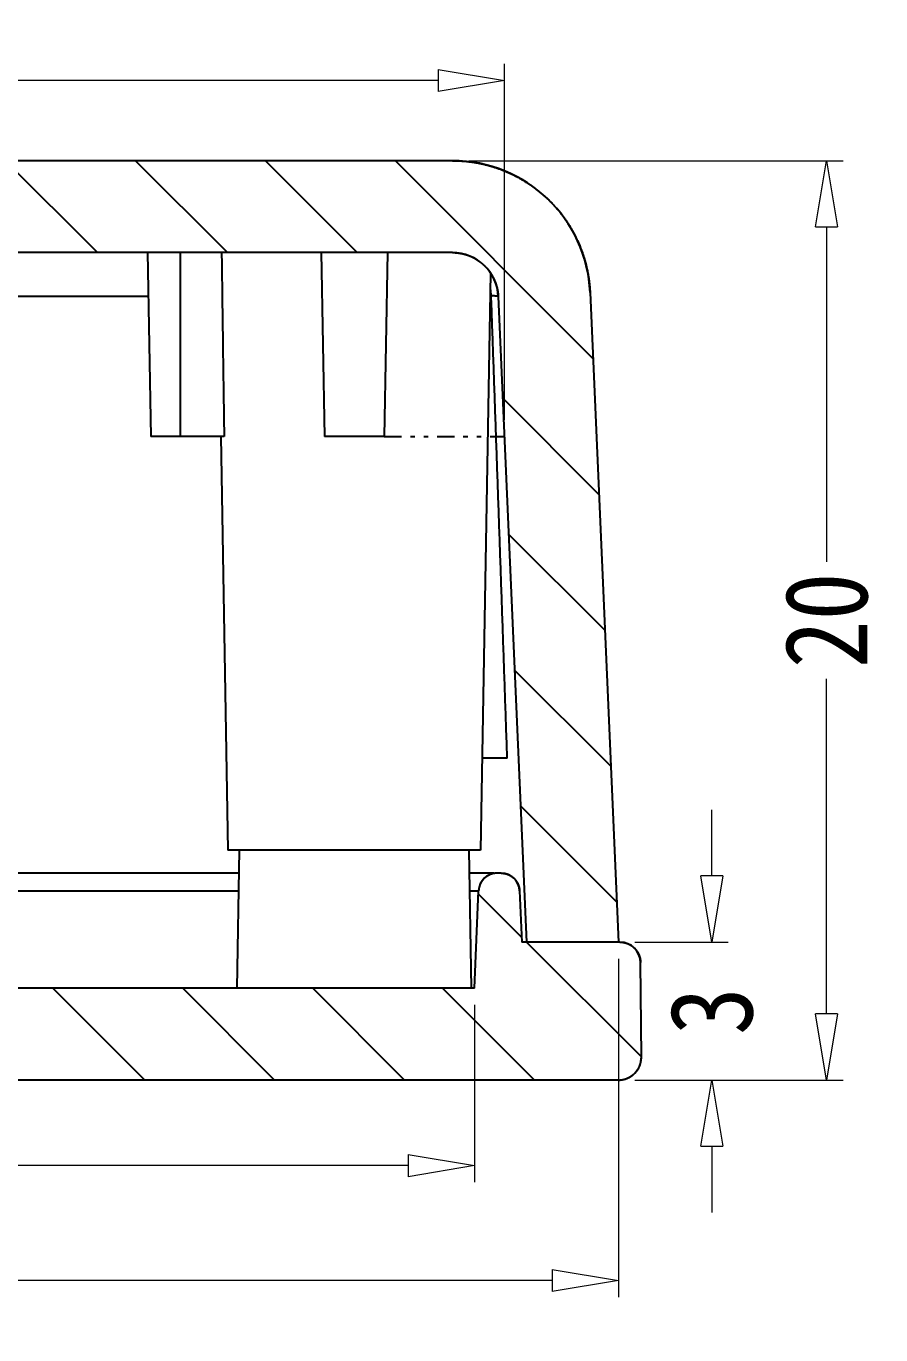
# Model space of a CAD drawing. Header units: millimetres. Extents: x 782 to 1788, y -2780 to -1928.
# Drawn here: x 841.95 to 860.55, y -2765.7 to -2737.23 of the extents above; entities that cross this region are included whole.
import ezdxf

# ---------------------------------------------------------------- set-up
doc = ezdxf.new("R2010")
doc.units = ezdxf.units.MM
doc.linetypes.add('DIVIDE', pattern=[31.75, 12.7, -6.35, 0, -6.35, 0, -6.35])
doc.layers.add('dim', color=3, linetype='Continuous', lineweight=9)
doc.styles.add('FFS', font='SIMFANG.TTF', dxfattribs={"width": 0.85})
doc.dimstyles.new('YanXiu', dxfattribs={"dimtxt": 2.5, "dimasz": 2.2, "dimexe": 1, "dimexo": 0.6, "dimgap": 0.66, "dimtad": 0, "dimzin": 9, "dimdsep": 46, "dimtxsty": 'FFS', "dimblk": 'CLOSEDBLANK', "dimcen": 0, "dimclrd": 256, "dimclre": 131, "dimclrt": 42, "dimazin": 0, "dimtfac": 1, "dimtofl": 0, "dimtmove": 0, "dimatfit": 3, "dimldrblk": 'CLOSEDBLANK', "dimfxl": 1, "dimlwd": 5, "dimlwe": 5, "dimarcsym": 0})
pattern_1 = [(135, (1274.069, -3155.7537), (-1.4142136, -1.4142136), [])]

# ---------------------------------------------------------------- blocks, each defined once
blk = doc.blocks.new('_ClosedBlank')
at = {"color": 0, "linetype": 'ByBlock', "lineweight": -2}
for p, q in [((-1, 0.167), (0, 0)), ((-1, 0.167), (-1, -0.167)), ((0, 0), (-1, -0.167))]:
    blk.add_line(p, q, dxfattribs=at)
blk = doc.blocks.new('*D80')
at = {"layer": 'Defpoints', "color": 0}
for p in [(854.842, -2757.154, 0), (856.874, -2757.154), (854.842, -2760.154, 0)]:
    blk.add_point(p, dxfattribs=at)
at = {"layer": 'dim', "lineweight": 5}
for p, q in [((856.874, -2755.714), (856.874, -2754.274)), ((856.874, -2761.594), (856.874, -2763.034))]:
    blk.add_line(p, q, dxfattribs=at)
at = {"layer": 'dim', "color": 131, "lineweight": 5}
for p, q in [((855.202, -2757.154), (857.233, -2757.154)), ((855.202, -2760.154), (857.233, -2760.154))]:
    blk.add_line(p, q, dxfattribs=at)
at = {"layer": 'dim', "lineweight": 5, "xscale": 1.44, "yscale": 1.44, "zscale": 1.44}
for p, rotation in [((856.874, -2757.154), 270), ((856.874, -2760.154), 90)]:
    blk.add_blockref('_ClosedBlank', p, dxfattribs=dict(at, rotation=rotation))
at = {"layer": 'dim', "color": 42, "insert": (856.874, -2758.654), "char_height": 1.8, "attachment_point": 5, "rotation": 90, "style": 'FFS'}
blk.add_mtext('3', dxfattribs=at)
blk = doc.blocks.new('*D81')
at = {"layer": 'Defpoints', "color": 0}
for p in [(851.228, -2740.154, 0), (859.374, -2740.154), (854.842, -2760.154, 0)]:
    blk.add_point(p, dxfattribs=at)
at = {"layer": 'dim', "color": 131, "lineweight": 5}
for p, q in [((851.588, -2740.154), (859.733, -2740.154)), ((855.202, -2760.154), (859.733, -2760.154))]:
    blk.add_line(p, q, dxfattribs=at)
at = {"layer": 'dim', "lineweight": 5}
for p, q in [((859.374, -2741.594), (859.374, -2748.88)), ((859.374, -2758.714), (859.374, -2751.427))]:
    blk.add_line(p, q, dxfattribs=at)
at = {"layer": 'dim', "lineweight": 5, "xscale": 1.44, "yscale": 1.44, "zscale": 1.44}
for p, rotation in [((859.374, -2740.154), 90), ((859.374, -2760.154), 270)]:
    blk.add_blockref('_ClosedBlank', p, dxfattribs=dict(at, rotation=rotation))
at = {"layer": 'dim', "color": 42, "insert": (859.374, -2750.154), "char_height": 1.8, "attachment_point": 5, "rotation": 90, "style": 'FFS'}
blk.add_mtext('20', dxfattribs=at)
blk = doc.blocks.new('*D84')
at = {"layer": 'Defpoints', "color": 0}
for p in [(822.977, -2758.154, 0), (851.707, -2758.154, 0), (851.707, -2762.015)]:
    blk.add_point(p, dxfattribs=at)
at = {"layer": 'dim', "color": 131, "lineweight": 5}
for p, q in [((822.977, -2758.514), (822.977, -2762.374)), ((851.707, -2758.514), (851.707, -2762.374))]:
    blk.add_line(p, q, dxfattribs=at)
at = {"layer": 'dim', "lineweight": 5}
for p, q in [((824.417, -2762.015), (834.493, -2762.015)), ((850.267, -2762.015), (840.191, -2762.015))]:
    blk.add_line(p, q, dxfattribs=at)
at = {"layer": 'dim', "lineweight": 5, "xscale": 1.44, "yscale": 1.44, "zscale": 1.44, "rotation": 180}
blk.add_blockref('_ClosedBlank', (822.977, -2762.015), dxfattribs=at)
at = {"layer": 'dim', "lineweight": 5, "xscale": 1.44, "yscale": 1.44, "zscale": 1.44}
blk.add_blockref('_ClosedBlank', (851.707, -2762.015), dxfattribs=at)
at = {"layer": 'dim', "color": 42, "insert": (837.342, -2762.015), "char_height": 1.8, "attachment_point": 5, "style": 'FFS'}
blk.add_mtext('28.73', dxfattribs=at)
blk = doc.blocks.new('*D85')
at = {"layer": 'Defpoints', "color": 0}
for p in [(819.842, -2757.154, 0), (854.842, -2757.154, 0), (854.842, -2764.515)]:
    blk.add_point(p, dxfattribs=at)
at = {"layer": 'dim', "color": 131, "lineweight": 5}
for p, q in [((819.842, -2757.514), (819.842, -2764.874)), ((854.842, -2757.514), (854.842, -2764.874))]:
    blk.add_line(p, q, dxfattribs=at)
at = {"layer": 'dim', "lineweight": 5}
for p, q in [((821.282, -2764.515), (836.147, -2764.515)), ((853.402, -2764.515), (838.537, -2764.515))]:
    blk.add_line(p, q, dxfattribs=at)
at = {"layer": 'dim', "lineweight": 5, "xscale": 1.44, "yscale": 1.44, "zscale": 1.44, "rotation": 180}
blk.add_blockref('_ClosedBlank', (819.842, -2764.515), dxfattribs=at)
at = {"layer": 'dim', "lineweight": 5, "xscale": 1.44, "yscale": 1.44, "zscale": 1.44}
blk.add_blockref('_ClosedBlank', (854.842, -2764.515), dxfattribs=at)
at = {"layer": 'dim', "color": 42, "insert": (837.342, -2764.515), "char_height": 1.8, "attachment_point": 5, "style": 'FFS'}
blk.add_mtext('35', dxfattribs=at)
blk = doc.blocks.new('*D88')
at = {"layer": 'Defpoints', "color": 0}
for p in [(852.36, -2738.409), (822.324, -2746.154, 0), (852.36, -2746.154, 0)]:
    blk.add_point(p, dxfattribs=at)
at = {"layer": 'dim', "color": 131, "lineweight": 5}
for p, q in [((822.324, -2745.794), (822.324, -2738.05)), ((852.36, -2745.794), (852.36, -2738.05))]:
    blk.add_line(p, q, dxfattribs=at)
at = {"layer": 'dim', "lineweight": 5}
for p, q in [((823.764, -2738.409), (834.555, -2738.409)), ((850.92, -2738.409), (840.129, -2738.409))]:
    blk.add_line(p, q, dxfattribs=at)
at = {"layer": 'dim', "lineweight": 5, "xscale": 1.44, "yscale": 1.44, "zscale": 1.44, "rotation": 180}
blk.add_blockref('_ClosedBlank', (822.324, -2738.409), dxfattribs=at)
at = {"layer": 'dim', "lineweight": 5, "xscale": 1.44, "yscale": 1.44, "zscale": 1.44}
blk.add_blockref('_ClosedBlank', (852.36, -2738.409), dxfattribs=at)
at = {"layer": 'dim', "color": 42, "insert": (837.342, -2738.409), "char_height": 1.8, "attachment_point": 5, "style": 'FFS'}
blk.add_mtext('30.04', dxfattribs=at)

msp = doc.modelspace()

# ---------------------------------------------------------------- hatches: boundary and pattern name
at = {"linetype": 'Continuous'}
h = msp.add_hatch(dxfattribs=at)
h.set_pattern_fill('DEFAULT__4', color=40, scale=2, angle=135, style=0, pattern_type=0)
h.set_pattern_definition(pattern_1)
edge = h.paths.add_edge_path()
edge.add_line((854.842, -2757.154), (852.84, -2757.154))
edge.add_line((852.227, -2743.11), (852.84, -2757.154))
edge.add_spline(control_points=[(851.228, -2742.154), (851.794, -2742.154), (852.202, -2742.545), (852.227, -2743.11)], knot_values=[0, 0, 0, 0, 1, 1, 1, 1], weights=[1, 0.814909, 0.814909, 1], degree=3, periodic=0)
edge.add_line((851.228, -2742.154), (823.456, -2742.154))
edge.add_spline(control_points=[(823.456, -2742.154), (822.891, -2742.154), (822.482, -2742.545), (822.457, -2743.11)], knot_values=[0, 0, 0, 0, 1, 1, 1, 1], weights=[1, 0.814909, 0.814909, 1], degree=3, periodic=0)
edge.add_line((822.457, -2743.11), (821.844, -2757.154))
edge.add_line((821.844, -2757.154), (819.842, -2757.154))
edge.add_line((820.459, -2743.023), (819.842, -2757.154))
edge.add_spline(control_points=[(823.456, -2740.154), (821.759, -2740.154), (820.533, -2741.327), (820.459, -2743.023)], knot_values=[0, 0, 0, 0, 1, 1, 1, 1], weights=[1, 0.814909, 0.814909, 1], degree=3, periodic=0)
edge.add_line((851.228, -2740.154), (823.456, -2740.154))
edge.add_spline(control_points=[(851.228, -2740.154), (852.925, -2740.154), (854.151, -2741.327), (854.225, -2743.023)], knot_values=[0, 0, 0, 0, 1, 1, 1, 1], weights=[1, 0.814909, 0.814909, 1], degree=3, periodic=0)
edge.add_line((854.225, -2743.023), (854.842, -2757.154))
h = msp.add_hatch(dxfattribs=at)
h.set_pattern_fill('DEFAULT__3', color=40, scale=2, angle=135, style=0, pattern_type=0)
h.set_pattern_definition(pattern_1)
edge = h.paths.add_edge_path()
edge.add_line((854.874, -2757.154), (852.74, -2757.154))
edge.add_spline(control_points=[(854.874, -2757.154), (855.136, -2757.154), (855.322, -2757.338), (855.324, -2757.6)], knot_values=[0, 0, 0, 0, 1, 1, 1, 1], weights=[1, 0.80679, 0.80679, 1], degree=3, periodic=0)
edge.add_line((855.342, -2759.649), (855.324, -2757.6))
edge.add_spline(control_points=[(854.842, -2760.154), (855.137, -2760.154), (855.345, -2759.944), (855.342, -2759.649)], knot_values=[0, 0, 0, 0, 1, 1, 1, 1], weights=[1, 0.802676, 0.802676, 1], degree=3, periodic=0)
edge.add_line((854.842, -2760.154), (819.842, -2760.154))
edge.add_spline(control_points=[(819.842, -2760.154), (819.547, -2760.154), (819.34, -2759.944), (819.342, -2759.649)], knot_values=[0, 0, 0, 0, 1, 1, 1, 1], weights=[1, 0.802676, 0.802676, 1], degree=3, periodic=0)
edge.add_line((819.342, -2759.649), (819.36, -2757.6))
edge.add_spline(control_points=[(819.81, -2757.154), (819.548, -2757.154), (819.362, -2757.338), (819.36, -2757.6)], knot_values=[0, 0, 0, 0, 1, 1, 1, 1], weights=[1, 0.80679, 0.80679, 1], degree=3, periodic=0)
edge.add_line((821.944, -2757.154), (819.81, -2757.154))
edge.add_line((821.993, -2756.036), (821.944, -2757.154))
edge.add_spline(control_points=[(822.393, -2755.654), (822.166, -2755.654), (822.003, -2755.81), (821.993, -2756.036)], knot_values=[0, 0, 0, 0, 1, 1, 1, 1], weights=[1, 0.814909, 0.814909, 1], degree=3, periodic=0)
edge.add_line((822.485, -2755.654), (822.393, -2755.654))
edge.add_spline(control_points=[(822.485, -2755.654), (822.711, -2755.654), (822.875, -2755.81), (822.885, -2756.036)], knot_values=[0, 0, 0, 0, 1, 1, 1, 1], weights=[1, 0.814909, 0.814909, 1], degree=3, periodic=0)
edge.add_line((822.977, -2758.154), (822.885, -2756.036))
edge.add_line((851.707, -2758.154), (822.977, -2758.154))
edge.add_line((851.707, -2758.154), (851.8, -2756.036))
edge.add_spline(control_points=[(852.199, -2755.654), (851.973, -2755.654), (851.81, -2755.81), (851.8, -2756.036)], knot_values=[0, 0, 0, 0, 1, 1, 1, 1], weights=[1, 0.814909, 0.814909, 1], degree=3, periodic=0)
edge.add_line((852.292, -2755.654), (852.199, -2755.654))
edge.add_spline(control_points=[(852.292, -2755.654), (852.518, -2755.654), (852.681, -2755.81), (852.691, -2756.036)], knot_values=[0, 0, 0, 0, 1, 1, 1, 1], weights=[1, 0.814909, 0.814909, 1], degree=3, periodic=0)
edge.add_line((852.691, -2756.036), (852.74, -2757.154))

# ---------------------------------------------------------------- linework, layer by layer
at = {"color": 7, "linetype": 'Continuous'}
for p, q in [((851.228, -2740.154, 0), (823.456, -2740.154, 0)), ((851.228, -2740.154, 0), (823.456, -2740.154, 0)), ((851.228, -2742.154, 0), (823.456, -2742.154, 0)), ((851.228, -2742.154, 0), (823.456, -2742.154, 0)), ((844.592, -2742.154, 0), (844.662, -2746.154, 0)), ((845.312, -2746.154, 0), (845.312, -2742.154, 0)), ((848.372, -2742.154, 0), (848.442, -2746.154, 0)), ((849.812, -2742.154, 0), (849.742, -2746.154, 0)), ((852.061, -2742.606, 0), (851.842, -2755.154, 0)), ((844.609, -2743.11, 0), (827.645, -2743.11, 0)), ((852.073, -2743.095, 0), (852.074, -2743.115, 0)), ((852.227, -2743.11, 0), (852.84, -2757.154, 0)), ((852.227, -2743.11, 0), (852.84, -2757.154, 0)), ((854.225, -2743.023, 0), (854.842, -2757.154, 0)), ((854.225, -2743.023, 0), (854.842, -2757.154, 0)), ((846.259, -2746.154, 0), (844.662, -2746.154, 0)), ((846.185, -2746.154, 0), (846.342, -2755.154, 0)), ((849.742, -2746.154, 0), (848.442, -2746.154, 0)), ((852.422, -2753.154, 0), (851.877, -2753.154, 0)), ((851.842, -2755.154, 0), (846.342, -2755.154, 0)), ((846.54, -2758.154, 0), (846.592, -2755.154, 0)), ((851.644, -2758.154, 0), (851.592, -2755.154, 0)), ((846.583, -2755.654, 0), (822.393, -2755.654, 0)), ((852.133, -2755.654, 0), (851.601, -2755.654, 0)), ((852.292, -2755.654, 0), (852.199, -2755.654, 0)), ((852.292, -2755.654, 0), (852.199, -2755.654, 0)), ((822.885, -2756.036, 0), (846.577, -2756.036, 0)), ((851.608, -2756.036, 0), (851.8, -2756.036, 0)), ((851.707, -2758.154, 0), (851.8, -2756.036, 0)), ((851.707, -2758.154, 0), (851.8, -2756.036, 0)), ((852.691, -2756.036, 0), (852.74, -2757.154, 0)), ((852.691, -2756.036, 0), (852.74, -2757.154, 0)), ((854.874, -2757.154, 0), (852.74, -2757.154, 0)), ((854.874, -2757.154, 0), (852.74, -2757.154, 0)), ((854.842, -2757.154, 0), (852.84, -2757.154, 0)), ((855.342, -2759.649, 0), (855.324, -2757.6, 0)), ((855.342, -2759.649, 0), (855.324, -2757.6, 0)), ((851.707, -2758.154, 0), (822.977, -2758.154, 0)), ((851.707, -2758.154, 0), (822.977, -2758.154, 0)), ((854.842, -2760.154, 0), (819.842, -2760.154, 0)), ((854.842, -2760.154, 0), (819.842, -2760.154, 0))]:
    msp.add_line(p, q, dxfattribs=at)
at = {"color": 2, "linetype": 'DIVIDE', "ltscale": 0.03}
msp.add_line((849.742, -2746.154, 0), (852.36, -2746.154, 0), dxfattribs=at)
at = {"color": 7, "linetype": 'Continuous'}
for centre, radius, start, end in [((851.228, -2743.154, 0), 3, 2.5, 90), ((851.228, -2743.154, 0), 1, 2.5, 90), ((850.761, -2743.142, 0), 1.313, 2.0165, 8.4784), ((852.199, -2756.054, 0), 0.4, 90, 177.5), ((852.292, -2756.054, 0), 0.4, 2.5, 90), ((854.874, -2757.604, 0), 0.45, 0.5, 90), ((854.842, -2759.654, 0), 0.5, 270, 0.5)]:
    msp.add_arc(centre, radius, start, end, dxfattribs=at)
msp.add_ellipse((851.935, -2770.799, 0), major_axis=(-2.692, 85.935), ratio=0.012354, start_param=-1.364383, end_param=-1.243193, dxfattribs=at)
for points, start_tangent, end_tangent in [([(851.228, -2740.154, 0), (851.26, -2740.154, 0), (851.293, -2740.154, 0), (851.326, -2740.155, 0), (851.359, -2740.157, 0), (851.392, -2740.158, 0), (851.425, -2740.16, 0), (851.458, -2740.163, 0), (851.491, -2740.165, 0), (851.525, -2740.168, 0), (851.558, -2740.172, 0), (851.592, -2740.176, 0), (851.626, -2740.18, 0), (851.659, -2740.185, 0), (851.693, -2740.19, 0), (851.727, -2740.195, 0), (851.761, -2740.201, 0), (851.795, -2740.208, 0), (851.829, -2740.215, 0), (851.863, -2740.222, 0), (851.897, -2740.229, 0), (851.931, -2740.237, 0), (851.965, -2740.246, 0), (851.999, -2740.255, 0), (852.034, -2740.264, 0), (852.068, -2740.274, 0), (852.102, -2740.284, 0), (852.136, -2740.294, 0), (852.17, -2740.305, 0), (852.204, -2740.317, 0), (852.238, -2740.329, 0), (852.272, -2740.341, 0), (852.305, -2740.354, 0), (852.339, -2740.367, 0), (852.373, -2740.381, 0), (852.406, -2740.395, 0), (852.44, -2740.409, 0), (852.473, -2740.424, 0), (852.506, -2740.44, 0), (852.54, -2740.456, 0), (852.572, -2740.472, 0), (852.605, -2740.489, 0), (852.638, -2740.506, 0), (852.671, -2740.523, 0), (852.703, -2740.541, 0), (852.735, -2740.56, 0), (852.767, -2740.579, 0), (852.799, -2740.598, 0), (852.83, -2740.618, 0), (852.862, -2740.638, 0), (852.893, -2740.658, 0), (852.924, -2740.679, 0), (852.955, -2740.7, 0), (852.985, -2740.722, 0), (853.015, -2740.744, 0), (853.045, -2740.767, 0), (853.075, -2740.79, 0), (853.105, -2740.813, 0), (853.134, -2740.837, 0), (853.163, -2740.861, 0), (853.191, -2740.885, 0), (853.22, -2740.91, 0), (853.248, -2740.935, 0), (853.275, -2740.961, 0), (853.303, -2740.987, 0), (853.33, -2741.013, 0), (853.356, -2741.039, 0), (853.383, -2741.066, 0), (853.409, -2741.093, 0), (853.434, -2741.121, 0), (853.46, -2741.149, 0), (853.485, -2741.177, 0), (853.509, -2741.205, 0), (853.533, -2741.234, 0), (853.557, -2741.263, 0), (853.581, -2741.292, 0), (853.604, -2741.322, 0), (853.626, -2741.351, 0), (853.649, -2741.381, 0), (853.67, -2741.412, 0), (853.692, -2741.442, 0), (853.713, -2741.473, 0), (853.734, -2741.504, 0), (853.754, -2741.535, 0), (853.774, -2741.566, 0), (853.793, -2741.598, 0), (853.812, -2741.63, 0), (853.831, -2741.661, 0), (853.849, -2741.693, 0), (853.866, -2741.726, 0), (853.884, -2741.758, 0), (853.9, -2741.791, 0), (853.917, -2741.823, 0), (853.933, -2741.856, 0), (853.948, -2741.889, 0), (853.964, -2741.922, 0), (853.978, -2741.955, 0), (853.992, -2741.988, 0), (854.006, -2742.022, 0), (854.02, -2742.055, 0), (854.033, -2742.088, 0), (854.045, -2742.122, 0), (854.057, -2742.156, 0), (854.069, -2742.189, 0), (854.08, -2742.223, 0), (854.091, -2742.256, 0), (854.101, -2742.29, 0), (854.111, -2742.324, 0), (854.12, -2742.358, 0), (854.13, -2742.391, 0), (854.138, -2742.425, 0), (854.146, -2742.459, 0), (854.154, -2742.492, 0), (854.162, -2742.526, 0), (854.169, -2742.56, 0), (854.175, -2742.593, 0), (854.181, -2742.627, 0), (854.187, -2742.66, 0), (854.193, -2742.694, 0), (854.197, -2742.727, 0), (854.202, -2742.76, 0), (854.206, -2742.793, 0), (854.21, -2742.826, 0), (854.214, -2742.859, 0), (854.217, -2742.892, 0), (854.219, -2742.925, 0), (854.222, -2742.958, 0), (854.224, -2742.99, 0), (854.225, -2743.023, 0)], (1, 0), (0.043619, -0.999048)), ([(846.204, -2742.154, 0), (846.222, -2743.492, 0), (846.24, -2744.825, 0), (846.259, -2746.154, 0)], (0.013638, -0.999907), (0.013903, -0.999903)), ([(851.228, -2742.154, 0), (851.239, -2742.154, 0), (851.25, -2742.154, 0), (851.261, -2742.154, 0), (851.272, -2742.155, 0), (851.283, -2742.155, 0), (851.294, -2742.156, 0), (851.305, -2742.157, 0), (851.316, -2742.158, 0), (851.327, -2742.159, 0), (851.338, -2742.16, 0), (851.349, -2742.161, 0), (851.361, -2742.163, 0), (851.372, -2742.164, 0), (851.383, -2742.166, 0), (851.394, -2742.168, 0), (851.406, -2742.17, 0), (851.417, -2742.172, 0), (851.428, -2742.174, 0), (851.44, -2742.176, 0), (851.451, -2742.179, 0), (851.462, -2742.182, 0), (851.474, -2742.184, 0), (851.485, -2742.187, 0), (851.497, -2742.19, 0), (851.508, -2742.194, 0), (851.519, -2742.197, 0), (851.531, -2742.201, 0), (851.542, -2742.204, 0), (851.553, -2742.208, 0), (851.565, -2742.212, 0), (851.576, -2742.216, 0), (851.587, -2742.22, 0), (851.598, -2742.225, 0), (851.61, -2742.229, 0), (851.621, -2742.234, 0), (851.632, -2742.239, 0), (851.643, -2742.244, 0), (851.654, -2742.249, 0), (851.665, -2742.254, 0), (851.676, -2742.26, 0), (851.687, -2742.265, 0), (851.698, -2742.271, 0), (851.709, -2742.277, 0), (851.72, -2742.283, 0), (851.73, -2742.289, 0), (851.741, -2742.295, 0), (851.752, -2742.302, 0), (851.762, -2742.308, 0), (851.773, -2742.315, 0), (851.783, -2742.322, 0), (851.793, -2742.329, 0), (851.804, -2742.336, 0), (851.814, -2742.343, 0), (851.824, -2742.351, 0), (851.834, -2742.358, 0), (851.844, -2742.366, 0), (851.854, -2742.373, 0), (851.863, -2742.381, 0), (851.873, -2742.389, 0), (851.882, -2742.398, 0), (851.892, -2742.406, 0), (851.901, -2742.414, 0), (851.91, -2742.423, 0), (851.92, -2742.431, 0), (851.929, -2742.44, 0), (851.937, -2742.449, 0), (851.946, -2742.458, 0), (851.955, -2742.467, 0), (851.963, -2742.476, 0), (851.972, -2742.485, 0), (851.98, -2742.495, 0), (851.988, -2742.504, 0), (851.996, -2742.514, 0), (852.004, -2742.523, 0), (852.012, -2742.533, 0), (852.02, -2742.543, 0), (852.027, -2742.553, 0), (852.035, -2742.563, 0), (852.042, -2742.573, 0), (852.049, -2742.583, 0), (852.056, -2742.593, 0), (852.063, -2742.604, 0), (852.07, -2742.614, 0), (852.077, -2742.625, 0), (852.083, -2742.635, 0), (852.089, -2742.646, 0), (852.096, -2742.656, 0), (852.102, -2742.667, 0), (852.107, -2742.678, 0), (852.113, -2742.688, 0), (852.119, -2742.699, 0), (852.124, -2742.71, 0), (852.13, -2742.721, 0), (852.135, -2742.732, 0), (852.14, -2742.743, 0), (852.145, -2742.754, 0), (852.149, -2742.765, 0), (852.154, -2742.776, 0), (852.159, -2742.787, 0), (852.163, -2742.799, 0), (852.167, -2742.81, 0), (852.171, -2742.821, 0), (852.175, -2742.832, 0), (852.179, -2742.843, 0), (852.182, -2742.855, 0), (852.186, -2742.866, 0), (852.189, -2742.877, 0), (852.192, -2742.888, 0), (852.195, -2742.9, 0), (852.198, -2742.911, 0), (852.201, -2742.922, 0), (852.203, -2742.933, 0), (852.206, -2742.944, 0), (852.208, -2742.956, 0), (852.21, -2742.967, 0), (852.212, -2742.978, 0), (852.214, -2742.989, 0), (852.216, -2743, 0), (852.218, -2743.011, 0), (852.219, -2743.023, 0), (852.221, -2743.034, 0), (852.222, -2743.045, 0), (852.223, -2743.056, 0), (852.224, -2743.067, 0), (852.225, -2743.077, 0), (852.226, -2743.088, 0), (852.227, -2743.099, 0), (852.227, -2743.11, 0)], (1, 0), (0.043619, -0.999048)), ([(852.227, -2743.11, 0), (852.209, -2743.104, 0), (852.158, -2743.099, 0), (852.073, -2743.095, 0)], (-0.045197, 0.998978), (-0.999552, 0.029945)), ([(852.199, -2755.654, 0), (852.195, -2755.654, 0), (852.191, -2755.654, 0), (852.186, -2755.654, 0), (852.182, -2755.654, 0), (852.177, -2755.654, 0), (852.173, -2755.655, 0), (852.169, -2755.655, 0), (852.164, -2755.655, 0), (852.16, -2755.656, 0), (852.155, -2755.656, 0), (852.151, -2755.657, 0), (852.146, -2755.657, 0), (852.142, -2755.658, 0), (852.137, -2755.659, 0), (852.133, -2755.659, 0), (852.128, -2755.66, 0), (852.124, -2755.661, 0), (852.119, -2755.662, 0), (852.115, -2755.663, 0), (852.11, -2755.664, 0), (852.106, -2755.665, 0), (852.101, -2755.666, 0), (852.096, -2755.667, 0), (852.092, -2755.668, 0), (852.087, -2755.67, 0), (852.083, -2755.671, 0), (852.078, -2755.672, 0), (852.074, -2755.674, 0), (852.069, -2755.675, 0), (852.065, -2755.677, 0), (852.06, -2755.679, 0), (852.056, -2755.68, 0), (852.051, -2755.682, 0), (852.047, -2755.684, 0), (852.042, -2755.686, 0), (852.038, -2755.688, 0), (852.033, -2755.69, 0), (852.029, -2755.692, 0), (852.024, -2755.694, 0), (852.02, -2755.696, 0), (852.016, -2755.698, 0), (852.011, -2755.701, 0), (852.007, -2755.703, 0), (852.003, -2755.705, 0), (851.998, -2755.708, 0), (851.994, -2755.71, 0), (851.99, -2755.713, 0), (851.986, -2755.716, 0), (851.981, -2755.718, 0), (851.977, -2755.721, 0), (851.973, -2755.724, 0), (851.969, -2755.727, 0), (851.965, -2755.729, 0), (851.961, -2755.732, 0), (851.957, -2755.735, 0), (851.953, -2755.738, 0), (851.949, -2755.742, 0), (851.945, -2755.745, 0), (851.941, -2755.748, 0), (851.938, -2755.751, 0), (851.934, -2755.755, 0), (851.93, -2755.758, 0), (851.926, -2755.761, 0), (851.923, -2755.765, 0), (851.919, -2755.768, 0), (851.916, -2755.772, 0), (851.912, -2755.775, 0), (851.909, -2755.779, 0), (851.905, -2755.783, 0), (851.902, -2755.786, 0), (851.898, -2755.79, 0), (851.895, -2755.794, 0), (851.892, -2755.798, 0), (851.889, -2755.802, 0), (851.886, -2755.805, 0), (851.883, -2755.809, 0), (851.88, -2755.813, 0), (851.877, -2755.817, 0), (851.874, -2755.821, 0), (851.871, -2755.825, 0), (851.868, -2755.83, 0), (851.865, -2755.834, 0), (851.863, -2755.838, 0), (851.86, -2755.842, 0), (851.857, -2755.846, 0), (851.855, -2755.85, 0), (851.852, -2755.855, 0), (851.85, -2755.859, 0), (851.847, -2755.863, 0), (851.845, -2755.868, 0), (851.843, -2755.872, 0), (851.841, -2755.876, 0), (851.839, -2755.881, 0), (851.837, -2755.885, 0), (851.835, -2755.889, 0), (851.833, -2755.894, 0), (851.831, -2755.898, 0), (851.829, -2755.903, 0), (851.827, -2755.907, 0), (851.825, -2755.912, 0), (851.824, -2755.916, 0), (851.822, -2755.921, 0), (851.821, -2755.925, 0), (851.819, -2755.93, 0), (851.818, -2755.934, 0), (851.816, -2755.939, 0), (851.815, -2755.943, 0), (851.814, -2755.948, 0), (851.812, -2755.952, 0), (851.811, -2755.957, 0), (851.81, -2755.961, 0), (851.809, -2755.966, 0), (851.808, -2755.97, 0), (851.807, -2755.974, 0), (851.806, -2755.979, 0), (851.805, -2755.983, 0), (851.805, -2755.988, 0), (851.804, -2755.992, 0), (851.803, -2755.997, 0), (851.803, -2756.001, 0), (851.802, -2756.006, 0), (851.802, -2756.01, 0), (851.801, -2756.014, 0), (851.801, -2756.019, 0), (851.8, -2756.023, 0), (851.8, -2756.028, 0), (851.8, -2756.032, 0), (851.8, -2756.036, 0)], (-1, 0), (-0.043619, -0.999048)), ([(852.292, -2755.654, 0), (852.296, -2755.654, 0), (852.3, -2755.654, 0), (852.305, -2755.654, 0), (852.309, -2755.654, 0), (852.314, -2755.654, 0), (852.318, -2755.655, 0), (852.322, -2755.655, 0), (852.327, -2755.655, 0), (852.331, -2755.656, 0), (852.336, -2755.656, 0), (852.34, -2755.657, 0), (852.345, -2755.657, 0), (852.349, -2755.658, 0), (852.354, -2755.659, 0), (852.358, -2755.659, 0), (852.363, -2755.66, 0), (852.367, -2755.661, 0), (852.372, -2755.662, 0), (852.376, -2755.663, 0), (852.381, -2755.664, 0), (852.385, -2755.665, 0), (852.39, -2755.666, 0), (852.395, -2755.667, 0), (852.399, -2755.668, 0), (852.404, -2755.67, 0), (852.408, -2755.671, 0), (852.413, -2755.672, 0), (852.417, -2755.674, 0), (852.422, -2755.675, 0), (852.426, -2755.677, 0), (852.431, -2755.679, 0), (852.435, -2755.68, 0), (852.44, -2755.682, 0), (852.444, -2755.684, 0), (852.449, -2755.686, 0), (852.453, -2755.688, 0), (852.458, -2755.69, 0), (852.462, -2755.692, 0), (852.467, -2755.694, 0), (852.471, -2755.696, 0), (852.475, -2755.698, 0), (852.48, -2755.701, 0), (852.484, -2755.703, 0), (852.488, -2755.705, 0), (852.493, -2755.708, 0), (852.497, -2755.71, 0), (852.501, -2755.713, 0), (852.505, -2755.716, 0), (852.51, -2755.718, 0), (852.514, -2755.721, 0), (852.518, -2755.724, 0), (852.522, -2755.727, 0), (852.526, -2755.729, 0), (852.53, -2755.732, 0), (852.534, -2755.735, 0), (852.538, -2755.738, 0), (852.542, -2755.742, 0), (852.546, -2755.745, 0), (852.55, -2755.748, 0), (852.553, -2755.751, 0), (852.557, -2755.755, 0), (852.561, -2755.758, 0), (852.565, -2755.761, 0), (852.568, -2755.765, 0), (852.572, -2755.768, 0), (852.575, -2755.772, 0), (852.579, -2755.775, 0), (852.582, -2755.779, 0), (852.586, -2755.783, 0), (852.589, -2755.786, 0), (852.593, -2755.79, 0), (852.596, -2755.794, 0), (852.599, -2755.798, 0), (852.602, -2755.802, 0), (852.605, -2755.805, 0), (852.608, -2755.809, 0), (852.611, -2755.813, 0), (852.614, -2755.817, 0), (852.617, -2755.821, 0), (852.62, -2755.825, 0), (852.623, -2755.83, 0), (852.626, -2755.834, 0), (852.628, -2755.838, 0), (852.631, -2755.842, 0), (852.634, -2755.846, 0), (852.636, -2755.85, 0), (852.639, -2755.855, 0), (852.641, -2755.859, 0), (852.643, -2755.863, 0), (852.646, -2755.868, 0), (852.648, -2755.872, 0), (852.65, -2755.876, 0), (852.652, -2755.881, 0), (852.654, -2755.885, 0), (852.656, -2755.889, 0), (852.658, -2755.894, 0), (852.66, -2755.898, 0), (852.662, -2755.903, 0), (852.664, -2755.907, 0), (852.666, -2755.912, 0), (852.667, -2755.916, 0), (852.669, -2755.921, 0), (852.67, -2755.925, 0), (852.672, -2755.93, 0), (852.673, -2755.934, 0), (852.675, -2755.939, 0), (852.676, -2755.943, 0), (852.677, -2755.948, 0), (852.679, -2755.952, 0), (852.68, -2755.957, 0), (852.681, -2755.961, 0), (852.682, -2755.966, 0), (852.683, -2755.97, 0), (852.684, -2755.974, 0), (852.685, -2755.979, 0), (852.685, -2755.983, 0), (852.686, -2755.988, 0), (852.687, -2755.992, 0), (852.688, -2755.997, 0), (852.688, -2756.001, 0), (852.689, -2756.006, 0), (852.689, -2756.01, 0), (852.69, -2756.014, 0), (852.69, -2756.019, 0), (852.691, -2756.023, 0), (852.691, -2756.028, 0), (852.691, -2756.032, 0), (852.691, -2756.036, 0)], (1, 0), (0.043619, -0.999048)), ([(854.874, -2757.154, 0), (854.879, -2757.154, 0), (854.884, -2757.154, 0), (854.889, -2757.154, 0), (854.894, -2757.154, 0), (854.899, -2757.154, 0), (854.904, -2757.155, 0), (854.909, -2757.155, 0), (854.914, -2757.155, 0), (854.92, -2757.156, 0), (854.925, -2757.157, 0), (854.93, -2757.157, 0), (854.935, -2757.158, 0), (854.94, -2757.159, 0), (854.945, -2757.159, 0), (854.951, -2757.16, 0), (854.956, -2757.161, 0), (854.961, -2757.162, 0), (854.966, -2757.163, 0), (854.971, -2757.164, 0), (854.977, -2757.165, 0), (854.982, -2757.167, 0), (854.987, -2757.168, 0), (854.992, -2757.169, 0), (854.997, -2757.171, 0), (855.003, -2757.172, 0), (855.008, -2757.174, 0), (855.013, -2757.176, 0), (855.018, -2757.177, 0), (855.024, -2757.179, 0), (855.029, -2757.181, 0), (855.034, -2757.183, 0), (855.039, -2757.185, 0), (855.044, -2757.187, 0), (855.049, -2757.189, 0), (855.055, -2757.191, 0), (855.06, -2757.194, 0), (855.065, -2757.196, 0), (855.07, -2757.198, 0), (855.075, -2757.201, 0), (855.08, -2757.203, 0), (855.085, -2757.206, 0), (855.09, -2757.209, 0), (855.095, -2757.211, 0), (855.1, -2757.214, 0), (855.105, -2757.217, 0), (855.11, -2757.22, 0), (855.114, -2757.223, 0), (855.119, -2757.226, 0), (855.124, -2757.229, 0), (855.129, -2757.233, 0), (855.134, -2757.236, 0), (855.138, -2757.239, 0), (855.143, -2757.243, 0), (855.147, -2757.246, 0), (855.152, -2757.25, 0), (855.157, -2757.253, 0), (855.161, -2757.257, 0), (855.165, -2757.261, 0), (855.17, -2757.264, 0), (855.174, -2757.268, 0), (855.178, -2757.272, 0), (855.183, -2757.276, 0), (855.187, -2757.28, 0), (855.191, -2757.284, 0), (855.195, -2757.288, 0), (855.199, -2757.292, 0), (855.203, -2757.297, 0), (855.207, -2757.301, 0), (855.211, -2757.305, 0), (855.215, -2757.309, 0), (855.218, -2757.314, 0), (855.222, -2757.318, 0), (855.226, -2757.323, 0), (855.229, -2757.327, 0), (855.233, -2757.332, 0), (855.236, -2757.337, 0), (855.24, -2757.341, 0), (855.243, -2757.346, 0), (855.246, -2757.351, 0), (855.249, -2757.355, 0), (855.253, -2757.36, 0), (855.256, -2757.365, 0), (855.259, -2757.37, 0), (855.262, -2757.375, 0), (855.264, -2757.38, 0), (855.267, -2757.385, 0), (855.27, -2757.39, 0), (855.273, -2757.395, 0), (855.275, -2757.4, 0), (855.278, -2757.405, 0), (855.28, -2757.41, 0), (855.283, -2757.415, 0), (855.285, -2757.42, 0), (855.287, -2757.425, 0), (855.289, -2757.43, 0), (855.292, -2757.435, 0), (855.294, -2757.44, 0), (855.296, -2757.446, 0), (855.297, -2757.451, 0), (855.299, -2757.456, 0), (855.301, -2757.461, 0), (855.303, -2757.466, 0), (855.304, -2757.471, 0), (855.306, -2757.477, 0), (855.307, -2757.482, 0), (855.309, -2757.487, 0), (855.31, -2757.492, 0), (855.312, -2757.498, 0), (855.313, -2757.503, 0), (855.314, -2757.508, 0), (855.315, -2757.513, 0), (855.316, -2757.518, 0), (855.317, -2757.524, 0), (855.318, -2757.529, 0), (855.319, -2757.534, 0), (855.32, -2757.539, 0), (855.32, -2757.544, 0), (855.321, -2757.549, 0), (855.322, -2757.554, 0), (855.322, -2757.56, 0), (855.323, -2757.565, 0), (855.323, -2757.57, 0), (855.323, -2757.575, 0), (855.324, -2757.58, 0), (855.324, -2757.585, 0), (855.324, -2757.59, 0), (855.324, -2757.595, 0), (855.324, -2757.6, 0)], (1, 0), (0.008727, -0.999962)), ([(854.842, -2760.154, 0), (854.848, -2760.154, 0), (854.853, -2760.154, 0), (854.859, -2760.153, 0), (854.865, -2760.153, 0), (854.87, -2760.153, 0), (854.876, -2760.153, 0), (854.882, -2760.152, 0), (854.887, -2760.152, 0), (854.893, -2760.151, 0), (854.899, -2760.15, 0), (854.905, -2760.15, 0), (854.91, -2760.149, 0), (854.916, -2760.148, 0), (854.922, -2760.147, 0), (854.928, -2760.146, 0), (854.934, -2760.145, 0), (854.939, -2760.144, 0), (854.945, -2760.143, 0), (854.951, -2760.142, 0), (854.957, -2760.14, 0), (854.963, -2760.139, 0), (854.969, -2760.137, 0), (854.975, -2760.136, 0), (854.98, -2760.134, 0), (854.986, -2760.132, 0), (854.992, -2760.131, 0), (854.998, -2760.129, 0), (855.004, -2760.127, 0), (855.01, -2760.125, 0), (855.015, -2760.123, 0), (855.021, -2760.12, 0), (855.027, -2760.118, 0), (855.033, -2760.116, 0), (855.039, -2760.113, 0), (855.044, -2760.111, 0), (855.05, -2760.108, 0), (855.056, -2760.106, 0), (855.062, -2760.103, 0), (855.067, -2760.1, 0), (855.073, -2760.097, 0), (855.079, -2760.094, 0), (855.084, -2760.091, 0), (855.09, -2760.088, 0), (855.095, -2760.085, 0), (855.101, -2760.082, 0), (855.106, -2760.078, 0), (855.112, -2760.075, 0), (855.117, -2760.071, 0), (855.122, -2760.068, 0), (855.128, -2760.064, 0), (855.133, -2760.06, 0), (855.138, -2760.057, 0), (855.143, -2760.053, 0), (855.149, -2760.049, 0), (855.154, -2760.045, 0), (855.159, -2760.041, 0), (855.164, -2760.037, 0), (855.169, -2760.032, 0), (855.174, -2760.028, 0), (855.178, -2760.024, 0), (855.183, -2760.019, 0), (855.188, -2760.015, 0), (855.193, -2760.01, 0), (855.197, -2760.006, 0), (855.202, -2760.001, 0), (855.206, -2759.996, 0), (855.211, -2759.992, 0), (855.215, -2759.987, 0), (855.219, -2759.982, 0), (855.224, -2759.977, 0), (855.228, -2759.972, 0), (855.232, -2759.967, 0), (855.236, -2759.962, 0), (855.24, -2759.957, 0), (855.244, -2759.951, 0), (855.248, -2759.946, 0), (855.251, -2759.941, 0), (855.255, -2759.936, 0), (855.259, -2759.93, 0), (855.262, -2759.925, 0), (855.266, -2759.919, 0), (855.269, -2759.914, 0), (855.272, -2759.909, 0), (855.276, -2759.903, 0), (855.279, -2759.897, 0), (855.282, -2759.892, 0), (855.285, -2759.886, 0), (855.288, -2759.881, 0), (855.291, -2759.875, 0), (855.293, -2759.869, 0), (855.296, -2759.863, 0), (855.299, -2759.858, 0), (855.301, -2759.852, 0), (855.304, -2759.846, 0), (855.306, -2759.84, 0), (855.308, -2759.835, 0), (855.31, -2759.829, 0), (855.313, -2759.823, 0), (855.315, -2759.817, 0), (855.317, -2759.811, 0), (855.319, -2759.805, 0), (855.32, -2759.799, 0), (855.322, -2759.794, 0), (855.324, -2759.788, 0), (855.325, -2759.782, 0), (855.327, -2759.776, 0), (855.328, -2759.77, 0), (855.33, -2759.764, 0), (855.331, -2759.758, 0), (855.332, -2759.752, 0), (855.333, -2759.747, 0), (855.334, -2759.741, 0), (855.335, -2759.735, 0), (855.336, -2759.729, 0), (855.337, -2759.723, 0), (855.338, -2759.718, 0), (855.339, -2759.712, 0), (855.339, -2759.706, 0), (855.34, -2759.7, 0), (855.34, -2759.694, 0), (855.341, -2759.689, 0), (855.341, -2759.683, 0), (855.342, -2759.677, 0), (855.342, -2759.672, 0), (855.342, -2759.666, 0), (855.342, -2759.66, 0), (855.342, -2759.655, 0), (855.342, -2759.649, 0)], (1, 0), (-0.008727, 0.999962))]:
    msp.add_spline(points, degree=3, dxfattribs=dict(at, start_tangent=start_tangent, end_tangent=end_tangent))

# ---------------------------------------------------------------- dimensions: what is measured, and where the dimension line sits
at = {"layer": 'dim'}
for base, p1, p2, picture, middle in [((852.36, -2738.409, 0), (822.324, -2746.154, 0), (852.36, -2746.154, 0), '*D88', (837.342, -2738.409, 0)), ((854.842, -2764.515, 0), (819.842, -2757.154, 0), (854.842, -2757.154, 0), '*D85', (837.342, -2764.515, 0)), ((851.707, -2762.015, 0), (822.977, -2758.154, 0), (851.707, -2758.154, 0), '*D84', (837.342, -2762.015, 0))]:
    dim = msp.add_linear_dim(base=base, p1=p1, p2=p2, dimstyle='YanXiu', override={"dimtxt": 1.8, "dimasz": 1.44, "dimexe": 0.35982, "dimexo": 0.35982, "dimgap": 0.35982, "dimzin": 8}, dxfattribs=at)
    dim.commit()
    dim.dimension.update_dxf_attribs({"geometry": picture, "text_midpoint": middle})
for base, p2, picture, middle in [((859.374, -2740.154, 0), (851.228, -2740.154, 0), '*D81', (859.374, -2750.154, 0)), ((856.874, -2757.154, 0), (854.842, -2757.154, 0), '*D80', (856.874, -2758.654, 0))]:
    dim = msp.add_linear_dim(base=base, p1=(854.842, -2760.154, 0), p2=p2, angle=90, dimstyle='YanXiu', override={"dimtxt": 1.8, "dimasz": 1.44, "dimexe": 0.35982, "dimexo": 0.35982, "dimgap": 0.35982, "dimzin": 8}, dxfattribs=at)
    dim.commit()
    dim.dimension.update_dxf_attribs({"geometry": picture, "text_midpoint": middle})

doc.saveas('drawing.dxf')
